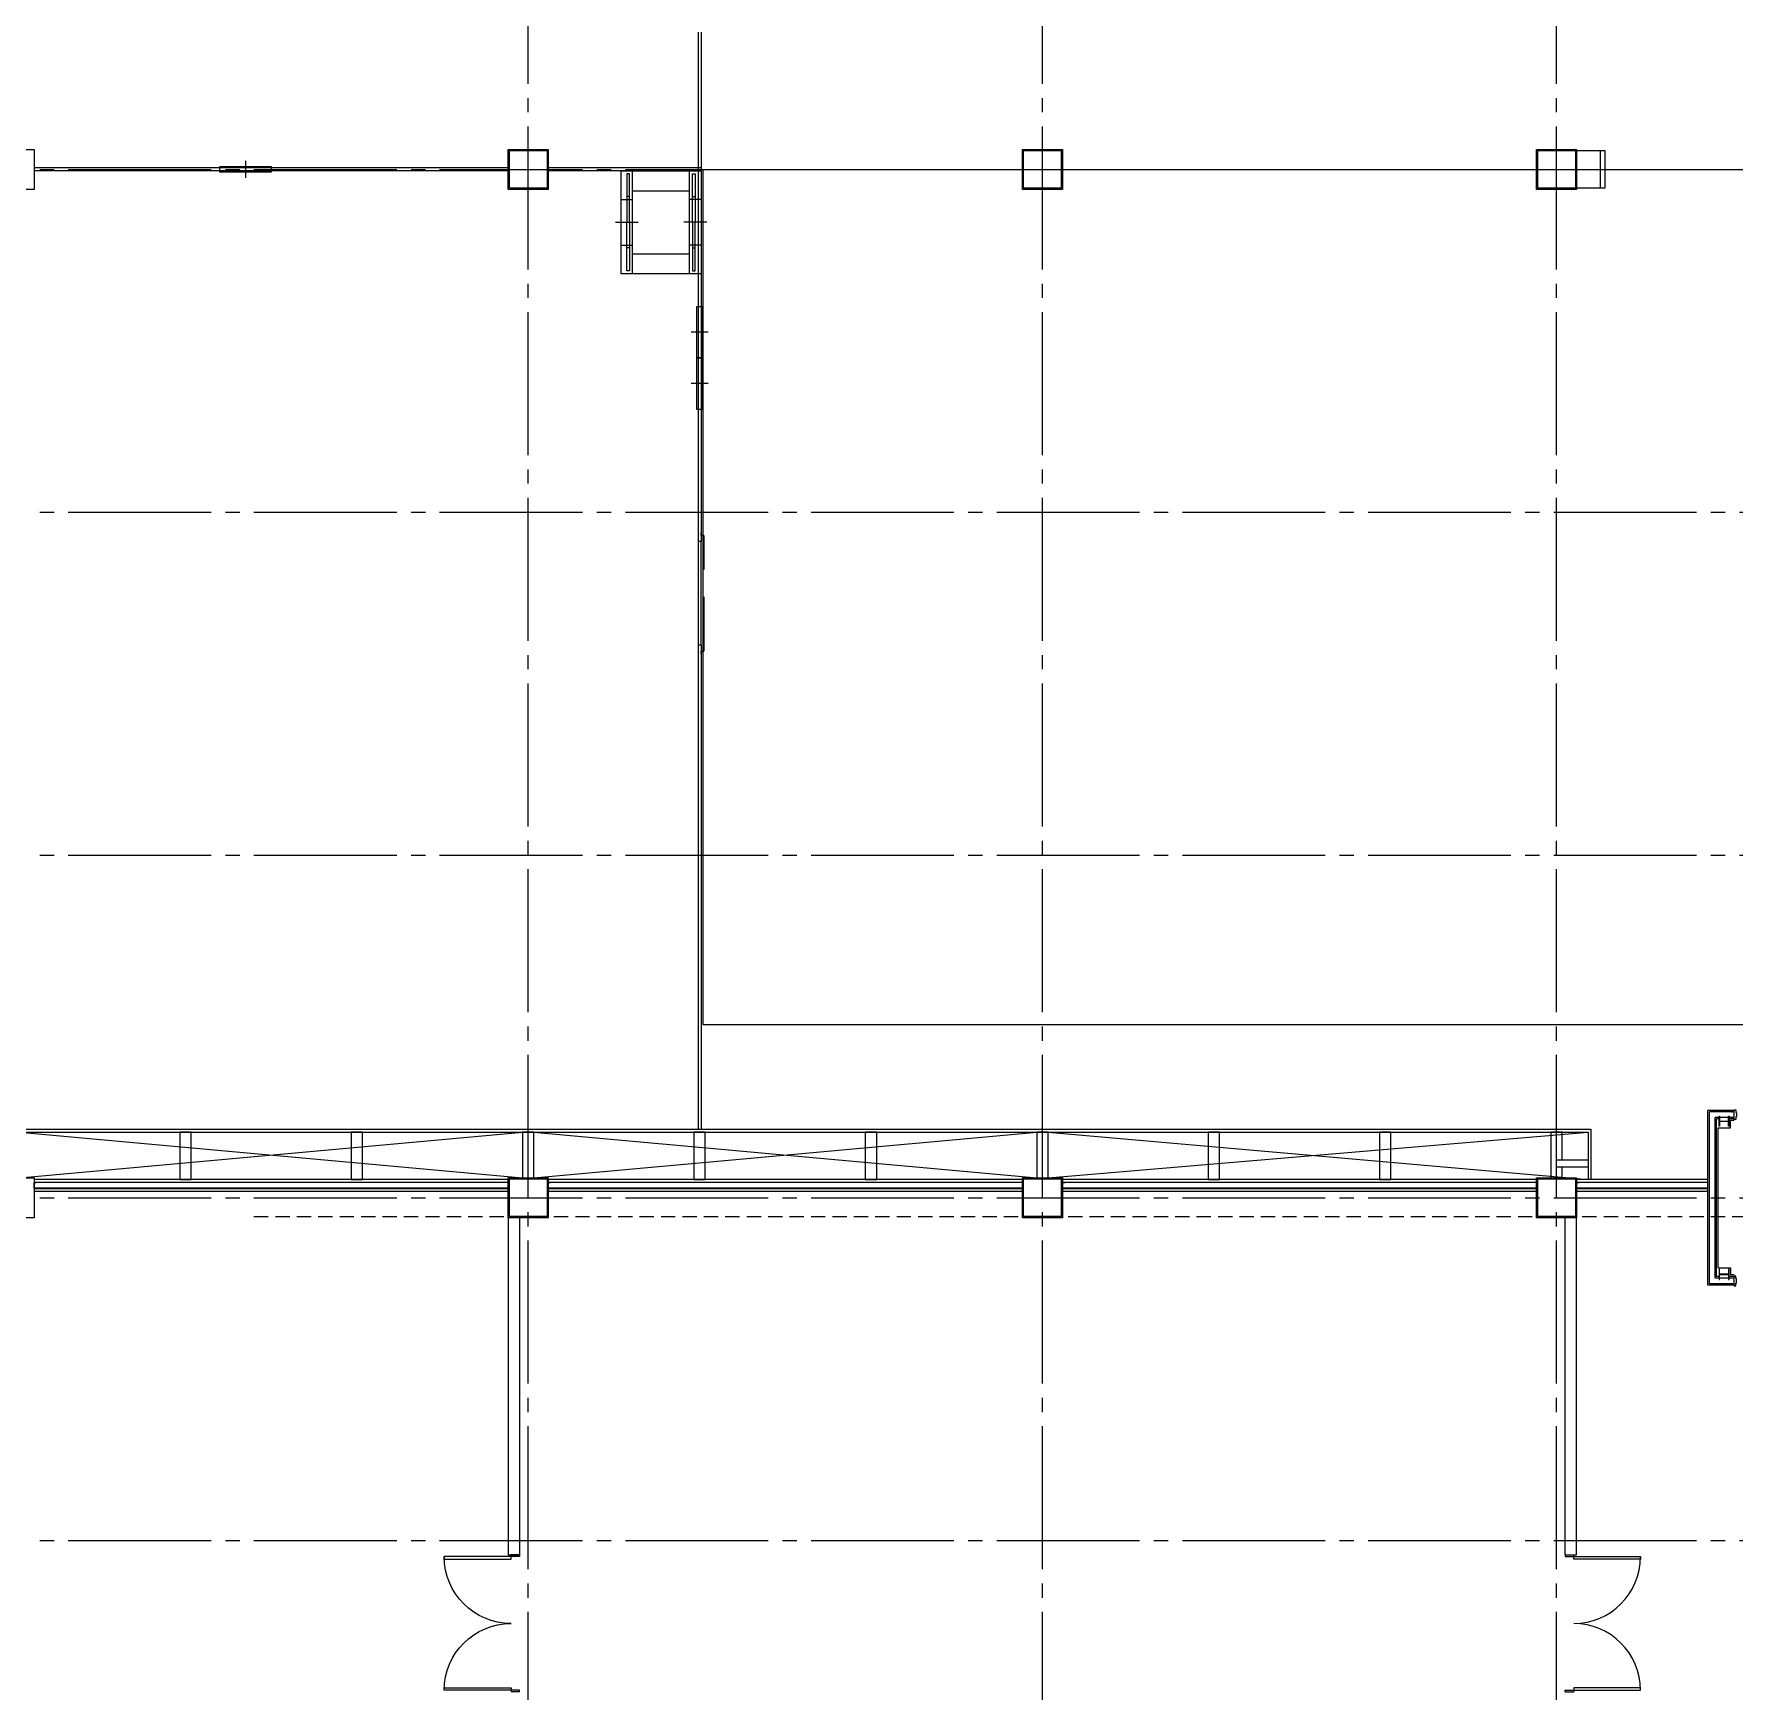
# Model space of a CAD drawing. Header units: millimetres. Extents: x -48783 to 30095, y 6477 to 24477.
# Drawn here: x 2735 to 5712, y 14285 to 17187 of the extents above; entities that cross this region are included whole.
import ezdxf
from ezdxf.enums import TextEntityAlignment as Align

# ---------------------------------------------------------------- set-up
doc = ezdxf.new("R2010")
doc.units = ezdxf.units.MM
doc.header["$LTSCALE"] = 100
doc.linetypes.add('X-N-FAB-L20$0$COL-CEN-LIN', pattern=[3.25, 2.5, -0.25, 0.25, -0.25])
doc.linetypes.add('X-N-FAB-L20$0$HIDDEN', pattern=[0.375, 0.25, -0.125])
for name, color, linetype in [('0-XREF', 7, 'Continuous'), ('X-N-FAB-L20$0$0-毒腐氣體房', 8, 'Continuous'), ('X-N-FAB-L20$0$08', 8, 'Continuous'), ('X-N-FAB-L20$0$200K新增範圍', 8, 'Continuous'), ('X-N-FAB-L20$0$A-WALL-IN', 8, 'Continuous'), ('X-N-FAB-L20$0$BLOCK', 8, 'Continuous'), ('X-N-FAB-L20$0$CCL', 8, 'X-N-FAB-L20$0$COL-CEN-LIN'), ('X-N-FAB-L20$0$COL-S', 8, 'Continuous'), ('X-N-FAB-L20$0$DOOR', 8, 'Continuous'), ('X-N-FAB-L20$0$DW_Frame', 8, 'Continuous'), ('X-N-FAB-L20$0$RM-NAME', 8, 'Continuous'), ('X-N-FAB-L20$0$WALL-P', 8, 'Continuous')]:
    doc.layers.add(name, color=color, linetype=linetype)
doc.styles.add('X-N-FAB-L20$0$Standard', font='romans.shx', dxfattribs={"bigfont": 'chineset.shx'})
doc.styles.add('X-N-FAB-L20$0$TG_NOTE_TEXT', font='simplex.shx', dxfattribs={"width": 0.75, "bigfont": 'chineset.shx'})

# ---------------------------------------------------------------- blocks, each defined once
blk = doc.blocks.new('X-N-FAB-L20$0$A$Cc7bb84f0')
at = {"layer": 'X-N-FAB-L20$0$COL-S'}
for points in [[(0, 70), (70, 70), (70, 0), (0, 0)], [(2, 68), (68, 68), (68, 2), (2, 2)]]:
    blk.add_lwpolyline(points, close=True, dxfattribs=at)
blk = doc.blocks.new('X-N-FAB-L20$0$A$C20c95bda')
at = {"layer": 'X-N-FAB-L20$0$CCL'}
for p, q in [((4620, 0), (4620, 9160)), ((5520, 0), (5520, 9160)), ((6420, 0), (6420, 9160)), ((240, 6350), (28330, 6350)), ((240, 5750), (28330, 5750)), ((240, 5150), (28330, 5150)), ((240, 4550), (28330, 4550)), ((240, 3950), (28330, 3950))]:
    blk.add_line(p, q, dxfattribs=at)
at = {"layer": 'X-N-FAB-L20$0$200K新增範圍'}
for p in [(4585, 6315), (5485, 6315), (6385, 6315), (4585, 4515), (5485, 4515), (6385, 4515)]:
    blk.add_blockref('X-N-FAB-L20$0$A$Cc7bb84f0', p, dxfattribs=at)
blk = doc.blocks.new('X-N-FAB-L20$0$A$C1d07c4d4')
at = {"layer": 'X-N-FAB-L20$0$08'}
for p, q in [((4614.9, 6565), (4614.9, 5674)), ((4619.9, 6565), (4619.9, 5674)), ((6194.4, 6292.5), (6194.4, 6357.5)), ((4282.4, 6327.5), (3452.4, 6327.5)), ((4282.4, 6322.5), (3452.4, 6322.5)), ((3822.4, 6340), (3822.4, 6310)), ((4619.9, 6327.5), (4352.4, 6327.5)), ((4619.9, 6322.5), (4352.4, 6322.5)), ((4499.9, 6142.5), (4499.9, 6322.5)), ((4599.9, 6142.5), (4599.9, 6322.5)), ((4499.9, 6287.5), (4599.9, 6287.5)), ((4479.9, 6272.5), (4499.9, 6272.5)), ((4619.9, 6272.5), (4599.9, 6272.5)), ((4469.9, 6232.5), (4509.9, 6232.5)), ((4629.9, 6232.5), (4589.9, 6232.5)), ((4479.9, 6192.5), (4499.9, 6192.5)), ((4499.9, 6177.5), (4599.9, 6177.5)), ((4619.9, 6192.5), (4599.9, 6192.5)), ((4632.4, 6040), (4602.4, 6040)), ((4632.4, 5950), (4602.4, 5950)), ((4614.9, 5674), (4614.9, 5492)), ((4619.9, 5674), (4614.9, 5674)), ((4619.9, 5492), (4619.9, 5674)), ((4624.9, 5684), (4624.9, 5624.8)), ((4624.9, 5576.6), (4624.9, 5482)), ((4614.9, 5492), (4614.9, 4645)), ((4619.9, 5492), (4614.9, 5492)), ((4619.9, 5492), (4619.9, 4645)), ((2757.4, 4645), (6177.4, 4645)), ((6177.4, 4645), (6177.4, 4557)), ((2762.4, 4640), (6172.4, 4640)), ((3427.4, 4640), (4307.4, 4560)), ((3427.4, 4560), (4307.4, 4640)), ((4327.4, 4560), (5207.4, 4640)), ((4327.4, 4640), (5207.4, 4560)), ((5227.4, 4560), (6172.4, 4640)), ((5227.4, 4640), (6172.4, 4557)), ((6172.4, 4640), (6172.4, 4557))]:
    blk.add_line(p, q, dxfattribs=at)
for points in [[(3382.4, 6290), (3382.4, 6360), (3452.4, 6360), (3452.4, 6290)], [(4282.4, 6290), (4282.4, 6360), (4352.4, 6360), (4352.4, 6290)], [(4284.4, 6292), (4284.4, 6358), (4350.4, 6358), (4350.4, 6292)], [(5182.4, 6290), (5182.4, 6360), (5252.4, 6360), (5252.4, 6290)], [(5184.4, 6292), (5184.4, 6358), (5250.4, 6358), (5250.4, 6292)], [(6082.4, 6290), (6082.4, 6360), (6152.4, 6360), (6152.4, 6290)], [(6084.4, 6292), (6084.4, 6358), (6150.4, 6358), (6150.4, 6292)], [(6202.4, 6292.5), (6202.4, 6357.5), (6152.4, 6357.5), (6152.4, 6292.5)], [(3777.4, 6320), (3777.4, 6330), (3867.4, 6330), (3867.4, 6320)], [(4479.9, 6322.5), (4619.9, 6322.5), (4619.9, 6142.5), (4479.9, 6142.5), (4479.9, 6322.5), (4479.9, 6322.5)], [(4489.9, 6272.5), (4494.9, 6272.5), (4494.9, 6317.5), (4489.9, 6317.5)], [(4609.9, 6272.5), (4604.9, 6272.5), (4604.9, 6317.5), (4609.9, 6317.5)], [(8217.4, 4827.5), (4623.4, 4827.5), (4623.4, 6325), (8217.4, 6325)], [(4489.9, 6232.5), (4494.9, 6232.5), (4494.9, 6277.5), (4489.9, 6277.5)], [(4609.9, 6232.5), (4604.9, 6232.5), (4604.9, 6277.5), (4609.9, 6277.5)], [(4489.9, 6232.5), (4494.9, 6232.5), (4494.9, 6187.5), (4489.9, 6187.5)], [(4609.9, 6232.5), (4604.9, 6232.5), (4604.9, 6187.5), (4609.9, 6187.5)], [(4489.9, 6192.5), (4494.9, 6192.5), (4494.9, 6147.5), (4489.9, 6147.5)], [(4609.9, 6192.5), (4604.9, 6192.5), (4604.9, 6147.5), (4609.9, 6147.5)], [(4612.4, 6085), (4622.4, 6085), (4622.4, 5995), (4612.4, 5995)], [(4612.4, 5995), (4622.4, 5995), (4622.4, 5905), (4612.4, 5905)], [(4624.9, 5684), (4619.9, 5684), (4619.9, 5689), (4620.3, 5689), (4620.3, 5684.3), (4624.9, 5684.3)], [(4624.9, 5482), (4619.9, 5482), (4619.9, 5477), (4620.3, 5477), (4620.3, 5481.7), (4624.9, 5481.7)], [(3707.4, 4557), (3727.4, 4557), (3727.4, 4640), (3707.4, 4640)], [(4007.4, 4557), (4027.4, 4557), (4027.4, 4640), (4007.4, 4640)], [(4307.4, 4560), (4327.4, 4560), (4327.4, 4640), (4307.4, 4640)], [(4607.4, 4557), (4627.4, 4557), (4627.4, 4640), (4607.4, 4640)], [(4907.4, 4557), (4927.4, 4557), (4927.4, 4640), (4907.4, 4640)], [(5207.4, 4560), (5227.4, 4560), (5227.4, 4640), (5207.4, 4640)], [(5507.4, 4557), (5527.4, 4557), (5527.4, 4640), (5507.4, 4640)], [(5807.4, 4557), (5827.4, 4557), (5827.4, 4640), (5807.4, 4640)], [(6172.4, 4578.8), (6117.4, 4578.8), (6117.4, 4591.2), (6172.4, 4591.2)], [(3382.4, 4490), (3382.4, 4560), (3452.4, 4560), (3452.4, 4490)], [(4282.4, 4490), (4282.4, 4560), (4352.4, 4560), (4352.4, 4490)], [(4284.4, 4492), (4284.4, 4558), (4350.4, 4558), (4350.4, 4492)], [(5182.4, 4490), (5182.4, 4560), (5252.4, 4560), (5252.4, 4490)], [(5184.4, 4492), (5184.4, 4558), (5250.4, 4558), (5250.4, 4492)], [(6082.4, 4490), (6082.4, 4560), (6152.4, 4560), (6152.4, 4490)], [(6084.4, 4492), (6084.4, 4558), (6150.4, 4558), (6150.4, 4492)]]:
    blk.add_lwpolyline(points, close=True, dxfattribs=at)
for points in [[(6127.4, 4591.2), (6127.4, 4640), (6107.4, 4640), (6107.4, 4560), (6127.4, 4560), (6127.4, 4578.8)], [(4278.4, 4543), (4278.4, 4542), (4282.4, 4542), (4282.4, 4552), (4278.4, 4552), (4278.4, 4551)], [(5178.4, 4543), (5178.4, 4542), (5182.4, 4542), (5182.4, 4552), (5178.4, 4552), (5178.4, 4551)], [(6378.4, 4543), (6378.4, 4542), (6382.4, 4542), (6382.4, 4552), (6378.4, 4552), (6378.4, 4551)]]:
    blk.add_lwpolyline(points, dxfattribs=at)
at = {"layer": 'X-N-FAB-L20$0$DOOR'}
for points in [[(6428.4, 4676.5), (6428.4, 4679), (6430.9, 4679), (6430.9, 4674.5), (6432.4, 4674.5), (6432.4, 4666.5), (6430.9, 4666.5), (6430.9, 4662), (6428.4, 4662), (6428.4, 4664.5)], [(6428.4, 4373.5), (6428.4, 4371), (6430.9, 4371), (6430.9, 4375.5), (6432.4, 4375.5), (6432.4, 4383.5), (6430.9, 4383.5), (6430.9, 4388), (6428.4, 4388), (6428.4, 4385.5)]]:
    blk.add_lwpolyline(points, dxfattribs=at)
at = {"layer": 'X-N-FAB-L20$0$WALL-P'}
for p, q in [((6428.4, 4678), (6382.4, 4678)), ((6382.4, 4372), (6382.4, 4678)), ((6428.4, 4675.5), (6384.9, 4675.5)), ((6384.9, 4374.5), (6384.9, 4675.5)), ((6428.4, 4665.5), (6394.9, 4665.5)), ((6394.9, 4384.5), (6394.9, 4665.5)), ((6397.4, 4387), (6397.4, 4663)), ((6401.7, 4663), (6397.4, 4663)), ((6400.4, 4402.5), (6400.4, 4647.5)), ((6400.4, 4647.5), (6421.9, 4647.5)), ((6428.4, 4663), (6419.2, 4663)), ((6428.4, 4660), (6421.9, 4660)), ((6421.9, 4647.5), (6421.9, 4660)), ((4282.4, 4557), (3452.4, 4557)), ((5182.4, 4557), (4352.4, 4557)), ((6082.4, 4557), (5252.4, 4557)), ((6382.4, 4557), (6152.4, 4557)), ((4282.4, 4552), (3452.4, 4552)), ((4282.4, 4542), (3452.4, 4542)), ((4282.4, 4540.8), (3452.4, 4540.8)), ((4282.4, 4535.8), (3452.4, 4535.8)), ((5182.4, 4552), (4352.4, 4552)), ((5182.4, 4542), (4352.4, 4542)), ((5182.4, 4540.8), (4352.4, 4540.8)), ((5182.4, 4535.8), (4352.4, 4535.8)), ((6082.4, 4552), (5252.4, 4552)), ((6082.4, 4542), (5252.4, 4542)), ((6082.4, 4540.8), (5252.4, 4540.8)), ((6082.4, 4535.8), (5252.4, 4535.8)), ((6382.4, 4552), (6152.4, 4552)), ((6382.4, 4542), (6152.4, 4542)), ((6382.4, 4540.8), (6152.4, 4540.8)), ((6382.4, 4535.8), (6152.4, 4535.8)), ((6428.4, 4384.5), (6394.9, 4384.5)), ((6401.7, 4387), (6397.4, 4387)), ((6400.4, 4402.5), (6421.9, 4402.5)), ((6428.4, 4387), (6419.2, 4387)), ((6421.9, 4402.5), (6421.9, 4390)), ((6428.4, 4390), (6421.9, 4390)), ((6428.4, 4372), (6382.4, 4372)), ((6428.4, 4374.5), (6384.9, 4374.5))]:
    blk.add_line(p, q, dxfattribs=at)
for points in [[(6424.4, 4666.5), (6424.4, 4665.5), (6428.4, 4665.5), (6428.4, 4675.5), (6424.4, 4675.5), (6424.4, 4674.5)], [(3456.4, 4543), (3456.4, 4542), (3452.4, 4542), (3452.4, 4552), (3456.4, 4552), (3456.4, 4551)], [(4356.4, 4543), (4356.4, 4542), (4352.4, 4542), (4352.4, 4552), (4356.4, 4552), (4356.4, 4551)], [(5256.4, 4543), (5256.4, 4542), (5252.4, 4542), (5252.4, 4552), (5256.4, 4552), (5256.4, 4551)], [(6078.4, 4543), (6078.4, 4542), (6082.4, 4542), (6082.4, 4552), (6078.4, 4552), (6078.4, 4551)], [(6156.4, 4543), (6156.4, 4542), (6152.4, 4542), (6152.4, 4552), (6156.4, 4552), (6156.4, 4551)], [(6424.4, 4375.5), (6424.4, 4374.5), (6428.4, 4374.5), (6428.4, 4384.5), (6424.4, 4384.5), (6424.4, 4383.5)]]:
    blk.add_lwpolyline(points, dxfattribs=at)
for points in [[(6401.7, 4650.2), (6401.7, 4667.8), (6402.8, 4667.8), (6402.8, 4659.4), (6418.1, 4659.4), (6418.1, 4667.8), (6419.2, 4667.8), (6419.2, 4650.2), (6418.1, 4650.2), (6418.1, 4658.6), (6402.8, 4658.6), (6402.8, 4650.2)], [(6401.7, 4399.8), (6401.7, 4382.2), (6402.8, 4382.2), (6402.8, 4390.6), (6418.1, 4390.6), (6418.1, 4382.2), (6419.2, 4382.2), (6419.2, 4399.8), (6418.1, 4399.8), (6418.1, 4391.4), (6402.8, 4391.4), (6402.8, 4399.8)]]:
    blk.add_lwpolyline(points, close=True, dxfattribs=at)
blk = doc.blocks.new('*U169')
at = {"color": 0}
for p, q in [((-3, -15), (-3, 0)), ((237, -15), (237, 0))]:
    blk.add_line(p, q, dxfattribs=at)
for points in [[(0, 0), (0, 117), (4.375, 117), (4.375, 0)], [(234, 0), (234, 117), (229.625, 117), (229.625, 0)]]:
    blk.add_lwpolyline(points, close=True, dxfattribs=at)
for centre, start, end in [((0, 0), 0, 90), ((234, 0), 90, 180)]:
    blk.add_arc(centre, 117, start, end, dxfattribs=at)
at = {"layer": 'X-N-FAB-L20$0$DW_Frame'}
for points in [[(-3, -15), (0, -15), (0, 0), (-3, 0)], [(237, -15), (234, -15), (234, 0), (237, 0)]]:
    blk.add_lwpolyline(points, dxfattribs=at)
at = {"color": 0, "style": 'X-N-FAB-L20$0$TG_NOTE_TEXT', "width": 0.5, "flags": 1}
blk.add_attdef('WH', text='', height=20, dxfattribs=at).set_placement((239, 5), align=Align.BOTTOM_LEFT)
at = {"color": 0, "style": 'X-N-FAB-L20$0$Standard', "width": 0.5}
for tag, p in [('NO', (-5, 5)), ('TYPE', (24.375, 5))]:
    blk.add_attdef(tag, text='', height=10, dxfattribs=at).set_placement(p, align=Align.BOTTOM_RIGHT)
blk.add_attdef('DESC', text='', height=10, dxfattribs=at).set_placement((24.375, 5), align=Align.BOTTOM_LEFT)
blk = doc.blocks.new('X-N-FAB-L20')
at = {"layer": 'X-N-FAB-L20$0$0-毒腐氣體房'}
for points in [[(3565, 15115), (3565, 14525)], [(3585, 15115), (3585, 14525)], [(5415, 14525), (5415, 15115)], [(5435, 14525), (5435, 15115)]]:
    blk.add_lwpolyline(points, dxfattribs=at)
at = {"layer": 'X-N-FAB-L20$0$A-WALL-IN', "linetype": 'X-N-FAB-L20$0$HIDDEN'}
blk.add_lwpolyline([(3120, 15117), (6920, 15117)], dxfattribs=at)
at = {"layer": 'X-N-FAB-L20$0$A-WALL-IN'}
blk.add_lwpolyline([(5680, 14997), (5680, 14997)], dxfattribs=at)
at = {"layer": 'X-N-FAB-L20$0$RM-NAME'}
for p, q in [((3565, 14525), (3585, 14525)), ((5415, 14525), (5435, 14525))]:
    blk.add_line(p, q, dxfattribs=at)
blk.add_blockref('X-N-FAB-L20$0$A$C1d07c4d4', (-717.4, 10625))
at = {"layer": 'X-N-FAB-L20$0$BLOCK'}
blk.add_blockref('X-N-FAB-L20$0$A$C20c95bda', (-1020, 10600), dxfattribs=at)
at = {"layer": 'X-N-FAB-L20$0$DOOR', "yscale": -1, "rotation": 270}
blk.add_blockref('*U169', (3570, 14522), dxfattribs=at)
at = {"layer": 'X-N-FAB-L20$0$DOOR', "xscale": -1, "yscale": -1, "rotation": 90}
blk.add_blockref('*U169', (5430, 14522), dxfattribs=at)

msp = doc.modelspace()

# ---------------------------------------------------------------- block references
at = {"layer": '0-XREF'}
msp.add_blockref('X-N-FAB-L20', (0, 0), dxfattribs=at)

doc.saveas('drawing.dxf')
